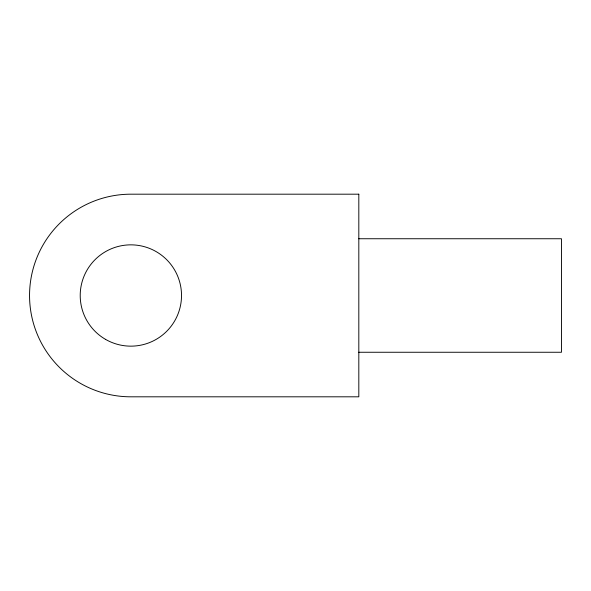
<?xml version="1.0" encoding="UTF-8"?>
<svg xmlns="http://www.w3.org/2000/svg" width="591" height="591" viewBox="0 0 591 591"><rect width="100%" height="100%" fill="white"/><g stroke="black" fill="none" stroke-linecap="round" stroke-linejoin="round"><path stroke-width="0.89" d="M358.818 238.742L561.45 238.742L561.45 352.258L358.818 352.258M358.818 194.188L130.862 194.188A101.312 101.312 0 0 0 29.55 295.5A101.312 101.312 0 0 0 130.862 396.812L358.818 396.812L358.818 194.188M105.538 339.367A50.656 50.656 0 0 0 181.518 295.5A50.656 50.656 0 0 0 105.538 251.633A50.656 50.656 0 0 0 105.538 339.367"/></g></svg>
